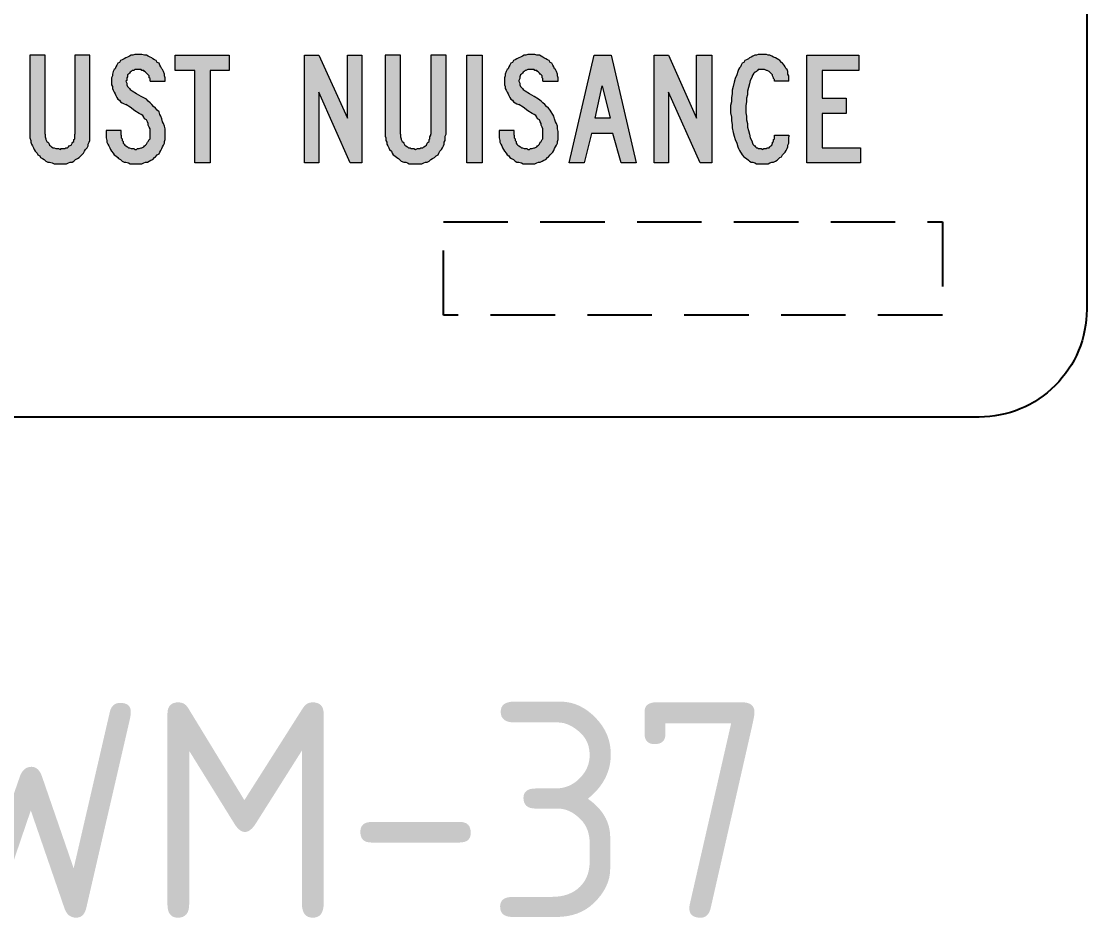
# Model space of a CAD drawing. Extents: x 154 to 1022, y -1349 to 247.
# Drawn here: x 194.07 to 243.58, y 163.81 to 205.44 of the extents above; entities that cross this region are included whole.
import ezdxf
from ezdxf.enums import TextEntityAlignment as Align

# ---------------------------------------------------------------- set-up
doc = ezdxf.new("R2010")
doc.units = 0
doc.header["$LTSCALE"] = 12
doc.header["$MEASUREMENT"] = 0
doc.linetypes.add('DASHED', pattern=[0.75, 0.5, -0.25])
doc.layers.get('0').update_dxf_attribs({"linetype": 'CONTINUOUS'})
for name, color, linetype in [('L25', 1, 'CONTINUOUS'), ('L35', 3, 'CONTINUOUS'), ('T25', 1, 'CONTINUOUS')]:
    doc.layers.add(name, color=color, linetype=linetype)
doc.styles.add('ISO', font='iso3098b.shx')

msp = doc.modelspace()

# ---------------------------------------------------------------- hatches: boundary and pattern name
at = {"layer": 'L25'}
h = msp.add_hatch(color=256, dxfattribs=at)
h.paths.add_polyline_path([(214.772, 198.86), (214.772, 203.862), (215.481, 203.862), (215.481, 198.86)])
h.paths.add_polyline_path([(221.442, 200.944), (220.733, 200.944), (221.067, 202.445)], flags=16)
h.paths.add_polyline_path([(219.524, 198.86), (220.692, 203.862), (221.484, 203.862), (222.651, 198.86), (221.942, 198.86), (221.567, 200.235), (220.567, 200.235), (220.233, 198.86)])
h.paths.add_polyline_path([(191.635, 199.568), (192.177, 199.568), (192.261, 199.568), (192.302, 199.568), (192.386, 199.568), (192.428, 199.61), (192.511, 199.652), (192.553, 199.693), (192.594, 199.735), (192.636, 199.777), (192.678, 199.819), (192.719, 199.902), (192.761, 199.944), (192.761, 199.985), (192.844, 200.194), (192.886, 200.36), (192.886, 200.527), (192.928, 200.736), (192.969, 200.902), (192.969, 201.069), (192.969, 201.278), (192.969, 201.444), (192.969, 201.611), (192.969, 201.82), (192.928, 201.986), (192.886, 202.153), (192.886, 202.361), (192.844, 202.528), (192.761, 202.695), (192.761, 202.778), (192.719, 202.82), (192.678, 202.903), (192.636, 202.945), (192.594, 202.987), (192.553, 203.028), (192.511, 203.07), (192.428, 203.112), (192.386, 203.112), (192.302, 203.154), (192.261, 203.154), (192.177, 203.154), (191.635, 203.154)], flags=16)
h.paths.add_polyline_path([(190.927, 198.86), (192.177, 198.86), (192.261, 198.86), (192.386, 198.86), (192.469, 198.901), (192.553, 198.901), (192.636, 198.943), (192.761, 198.985), (192.844, 199.026), (192.928, 199.068), (192.969, 199.152), (193.053, 199.193), (193.136, 199.277), (193.178, 199.318), (193.261, 199.402), (193.303, 199.485), (193.345, 199.568), (193.386, 199.652), (193.428, 199.735), (193.47, 199.944), (193.511, 200.11), (193.595, 200.277), (193.595, 200.444), (193.636, 200.652), (193.678, 200.819), (193.678, 200.986), (193.678, 201.194), (193.678, 201.361), (193.678, 201.528), (193.678, 201.736), (193.678, 201.903), (193.636, 202.07), (193.595, 202.236), (193.595, 202.445), (193.511, 202.612), (193.47, 202.778), (193.428, 202.945), (193.386, 203.028), (193.345, 203.112), (193.303, 203.237), (193.261, 203.279), (193.178, 203.362), (193.136, 203.445), (193.053, 203.529), (192.969, 203.57), (192.928, 203.654), (192.844, 203.695), (192.761, 203.737), (192.636, 203.779), (192.553, 203.779), (192.469, 203.821), (192.386, 203.821), (192.261, 203.862), (192.177, 203.862), (190.927, 203.862)])
h.paths.add_polyline_path([(202.141, 198.86), (202.141, 203.154), (201.224, 203.154), (201.224, 203.862), (203.725, 203.862), (203.725, 203.154), (202.849, 203.154), (202.849, 198.86)])
h.paths.add_polyline_path([(207.227, 198.86), (207.227, 203.862), (207.894, 203.862), (209.228, 200.944), (209.228, 203.862), (209.895, 203.862), (209.895, 198.86), (209.353, 198.86), (207.894, 202.153), (207.894, 198.86)])
h.paths.add_polyline_path([(171.25, 198.86), (171.25, 203.862), (173.626, 203.862), (173.626, 203.154), (171.959, 203.154), (171.959, 201.861), (173.043, 201.861), (173.043, 201.153), (171.959, 201.153), (171.959, 199.568), (173.751, 199.568), (173.751, 198.86)])
h.paths.add_polyline_path([(175.544, 198.86), (174.293, 203.862), (175.002, 203.862), (175.878, 200.569), (176.711, 203.862), (177.42, 203.862), (176.169, 198.86)])
h.paths.add_polyline_path([(178.129, 198.86), (178.129, 203.862), (180.547, 203.862), (180.547, 203.154), (178.837, 203.154), (178.837, 201.861), (179.921, 201.861), (179.921, 201.153), (178.837, 201.153), (178.837, 199.568), (180.63, 199.568), (180.63, 198.86)])
h.paths.add_polyline_path([(181.464, 198.86), (181.464, 203.862), (182.172, 203.862), (183.465, 200.944), (183.465, 203.862), (184.173, 203.862), (184.173, 198.86), (183.631, 198.86), (182.172, 202.153), (182.172, 198.86)])
h.paths.add_polyline_path([(185.841, 198.86), (185.841, 203.154), (184.965, 203.154), (184.965, 203.862), (187.467, 203.862), (187.467, 203.154), (186.55, 203.154), (186.55, 198.86)])
h.paths.add_polyline_path([(223.485, 198.86), (223.485, 203.862), (224.152, 203.862), (225.444, 200.944), (225.444, 203.862), (226.153, 203.862), (226.153, 198.86), (225.611, 198.86), (224.152, 202.153), (224.152, 198.86)])
h.paths.add_polyline_path([(230.572, 198.86), (230.572, 203.862), (232.989, 203.862), (232.989, 203.154), (231.28, 203.154), (231.28, 201.861), (232.406, 201.861), (232.406, 201.153), (231.28, 201.153), (231.28, 199.568), (233.073, 199.568), (233.073, 198.86)])
h.paths.add_polyline_path([(210.978, 203.862), (210.978, 200.194), (210.978, 200.11), (211.02, 200.027), (211.02, 199.902), (211.062, 199.819), (211.062, 199.735), (211.104, 199.652), (211.145, 199.568), (211.187, 199.485), (211.27, 199.402), (211.312, 199.318), (211.354, 199.235), (211.437, 199.193), (211.52, 199.11), (211.604, 199.068), (211.645, 199.026), (211.729, 198.943), (211.854, 198.901), (211.937, 198.901), (212.021, 198.86), (212.104, 198.818), (212.187, 198.818), (212.312, 198.818), (212.396, 198.818), (212.479, 198.818), (212.604, 198.818), (212.688, 198.818), (212.771, 198.86), (212.854, 198.901), (212.938, 198.901), (213.021, 198.943), (213.105, 199.026), (213.188, 199.068), (213.271, 199.11), (213.355, 199.193), (213.438, 199.235), (213.48, 199.318), (213.521, 199.402), (213.605, 199.485), (213.646, 199.568), (213.688, 199.652), (213.73, 199.735), (213.73, 199.819), (213.772, 199.902), (213.772, 200.027), (213.772, 200.11), (213.813, 200.194), (213.813, 203.862), (213.105, 203.862), (213.105, 200.194), (213.105, 200.152), (213.063, 200.069), (213.063, 199.985), (213.021, 199.944), (213.021, 199.86), (212.979, 199.819), (212.938, 199.777), (212.896, 199.693), (212.854, 199.652), (212.771, 199.61), (212.729, 199.568), (212.646, 199.568), (212.604, 199.527), (212.521, 199.527), (212.479, 199.527), (212.396, 199.485), (212.312, 199.527), (212.271, 199.527), (212.187, 199.527), (212.146, 199.568), (212.062, 199.568), (212.021, 199.61), (211.937, 199.652), (211.896, 199.693), (211.854, 199.777), (211.812, 199.819), (211.771, 199.86), (211.729, 199.944), (211.729, 199.985), (211.687, 200.069), (211.687, 200.152), (211.687, 200.194), (211.687, 203.862)])
h.paths.add_polyline_path([(216.981, 200.152), (216.981, 200.36), (216.273, 200.36), (216.273, 200.194), (216.273, 200.11), (216.273, 200.027), (216.314, 199.902), (216.314, 199.819), (216.356, 199.735), (216.398, 199.652), (216.44, 199.568), (216.481, 199.485), (216.523, 199.402), (216.606, 199.318), (216.648, 199.235), (216.731, 199.193), (216.773, 199.11), (216.856, 199.068), (216.94, 199.026), (217.023, 198.943), (217.107, 198.901), (217.19, 198.901), (217.315, 198.86), (217.398, 198.818), (217.482, 198.818), (217.565, 198.818), (217.69, 198.818), (217.774, 198.818), (217.857, 198.818), (217.94, 198.818), (218.024, 198.86), (218.107, 198.901), (218.19, 198.901), (218.274, 198.943), (218.357, 198.985), (218.441, 199.026), (218.524, 199.11), (218.566, 199.152), (218.649, 199.235), (218.691, 199.277), (218.774, 199.36), (218.816, 199.443), (218.857, 199.527), (218.899, 199.61), (218.941, 199.693), (218.982, 199.777), (218.982, 199.86), (219.024, 199.944), (219.024, 200.027), (219.024, 200.11), (219.024, 200.194), (219.024, 200.319), (218.982, 200.444), (218.982, 200.569), (218.941, 200.694), (218.899, 200.777), (218.857, 200.902), (218.816, 201.027), (218.774, 201.111), (218.691, 201.236), (218.649, 201.319), (218.566, 201.403), (218.482, 201.486), (218.399, 201.569), (218.315, 201.653), (218.232, 201.736), (218.107, 201.82), (217.899, 201.945), (217.69, 202.07), (217.482, 202.195), (217.44, 202.236), (217.398, 202.278), (217.357, 202.32), (217.315, 202.361), (217.273, 202.403), (217.232, 202.487), (217.232, 202.528), (217.232, 202.57), (217.19, 202.653), (217.19, 202.695), (217.232, 202.778), (217.232, 202.82), (217.232, 202.862), (217.273, 202.945), (217.315, 202.987), (217.357, 203.028), (217.398, 203.07), (217.44, 203.112), (217.482, 203.154), (217.523, 203.154), (217.607, 203.195), (217.648, 203.195), (217.732, 203.195), (217.774, 203.195), (217.857, 203.195), (217.899, 203.195), (217.94, 203.154), (218.024, 203.154), (218.065, 203.112), (218.107, 203.07), (218.149, 203.028), (218.19, 202.987), (218.232, 202.945), (218.274, 202.903), (218.274, 202.82), (218.315, 202.778), (218.315, 202.695), (218.315, 202.653), (219.024, 202.653), (219.024, 202.737), (219.024, 202.82), (218.982, 202.903), (218.982, 202.987), (218.941, 203.112), (218.899, 203.195), (218.857, 203.237), (218.816, 203.32), (218.774, 203.404), (218.732, 203.487), (218.649, 203.529), (218.607, 203.612), (218.524, 203.654), (218.441, 203.695), (218.357, 203.737), (218.315, 203.779), (218.232, 203.821), (218.149, 203.862), (218.024, 203.862), (217.94, 203.904), (217.857, 203.904), (217.774, 203.904), (217.69, 203.904), (217.607, 203.904), (217.523, 203.862), (217.44, 203.862), (217.357, 203.821), (217.273, 203.779), (217.19, 203.737), (217.107, 203.695), (217.023, 203.654), (216.94, 203.612), (216.898, 203.529), (216.815, 203.487), (216.773, 203.404), (216.731, 203.32), (216.69, 203.237), (216.648, 203.195), (216.606, 203.112), (216.565, 202.987), (216.565, 202.903), (216.523, 202.82), (216.523, 202.737), (216.523, 202.653), (216.523, 202.57), (216.523, 202.487), (216.565, 202.403), (216.565, 202.32), (216.606, 202.236), (216.648, 202.153), (216.69, 202.07), (216.731, 201.986), (216.773, 201.903), (216.815, 201.82), (216.898, 201.778), (216.94, 201.694), (217.023, 201.653), (217.107, 201.611), (217.19, 201.569), (217.398, 201.444), (217.607, 201.278), (217.815, 201.153), (217.899, 201.111), (217.982, 201.069), (218.024, 200.986), (218.065, 200.902), (218.149, 200.861), (218.19, 200.777), (218.232, 200.694), (218.232, 200.611), (218.274, 200.527), (218.315, 200.444), (218.315, 200.36), (218.315, 200.277), (218.315, 200.194), (218.315, 200.152), (218.315, 200.069), (218.315, 199.985), (218.274, 199.944), (218.232, 199.86), (218.19, 199.819), (218.149, 199.735), (218.107, 199.693), (218.065, 199.652), (218.024, 199.61), (217.94, 199.568), (217.899, 199.568), (217.815, 199.527), (217.732, 199.527), (217.69, 199.485), (217.607, 199.485), (217.565, 199.527), (217.482, 199.527), (217.44, 199.527), (217.357, 199.568), (217.315, 199.568), (217.273, 199.61), (217.19, 199.652), (217.148, 199.693), (217.107, 199.735), (217.065, 199.777), (217.065, 199.86), (217.023, 199.902), (217.023, 199.985), (216.981, 200.027), (216.981, 200.11)])
h.paths.add_polyline_path([(195.179, 200.194), (195.179, 203.862), (194.47, 203.862), (194.47, 200.194), (194.47, 200.11), (194.47, 200.027), (194.512, 199.902), (194.512, 199.819), (194.554, 199.735), (194.595, 199.652), (194.637, 199.568), (194.679, 199.485), (194.72, 199.402), (194.804, 199.318), (194.845, 199.235), (194.929, 199.193), (194.97, 199.11), (195.054, 199.068), (195.137, 199.026), (195.221, 198.943), (195.304, 198.901), (195.387, 198.901), (195.512, 198.86), (195.596, 198.818), (195.679, 198.818), (195.763, 198.818), (195.888, 198.818), (195.971, 198.818), (196.054, 198.818), (196.179, 198.818), (196.263, 198.86), (196.346, 198.901), (196.43, 198.901), (196.513, 198.943), (196.596, 199.026), (196.68, 199.068), (196.763, 199.11), (196.846, 199.193), (196.888, 199.235), (196.971, 199.318), (197.013, 199.402), (197.055, 199.485), (197.138, 199.568), (197.18, 199.652), (197.18, 199.735), (197.222, 199.819), (197.263, 199.902), (197.263, 200.027), (197.263, 200.11), (197.263, 200.194), (197.263, 203.862), (196.555, 203.862), (196.555, 200.194), (196.555, 200.152), (196.555, 200.069), (196.555, 199.985), (196.513, 199.944), (196.513, 199.86), (196.471, 199.819), (196.43, 199.777), (196.388, 199.693), (196.304, 199.652), (196.263, 199.61), (196.221, 199.568), (196.138, 199.568), (196.096, 199.527), (196.013, 199.527), (195.929, 199.527), (195.888, 199.485), (195.804, 199.527), (195.721, 199.527), (195.679, 199.527), (195.596, 199.568), (195.554, 199.568), (195.471, 199.61), (195.429, 199.652), (195.387, 199.693), (195.346, 199.777), (195.304, 199.819), (195.262, 199.86), (195.221, 199.944), (195.221, 199.985), (195.179, 200.069), (195.179, 200.152)])
h.paths.add_polyline_path([(198.722, 200.152), (198.722, 200.36), (198.014, 200.36), (198.014, 200.194), (198.014, 200.11), (198.014, 200.027), (198.055, 199.902), (198.055, 199.819), (198.097, 199.735), (198.139, 199.652), (198.18, 199.568), (198.222, 199.485), (198.264, 199.402), (198.347, 199.318), (198.389, 199.235), (198.472, 199.193), (198.556, 199.11), (198.597, 199.068), (198.681, 199.026), (198.764, 198.943), (198.847, 198.901), (198.931, 198.901), (199.056, 198.86), (199.139, 198.818), (199.223, 198.818), (199.306, 198.818), (199.431, 198.818), (199.514, 198.818), (199.598, 198.818), (199.681, 198.818), (199.765, 198.86), (199.848, 198.901), (199.931, 198.901), (200.015, 198.943), (200.098, 198.985), (200.181, 199.026), (200.265, 199.11), (200.306, 199.152), (200.39, 199.235), (200.473, 199.277), (200.515, 199.36), (200.557, 199.443), (200.598, 199.527), (200.64, 199.61), (200.682, 199.693), (200.723, 199.777), (200.723, 199.86), (200.765, 199.944), (200.765, 200.027), (200.765, 200.11), (200.765, 200.194), (200.765, 200.319), (200.765, 200.444), (200.723, 200.569), (200.682, 200.694), (200.64, 200.777), (200.598, 200.902), (200.557, 201.027), (200.515, 201.111), (200.473, 201.236), (200.39, 201.319), (200.306, 201.403), (200.223, 201.486), (200.14, 201.569), (200.056, 201.653), (199.973, 201.736), (199.89, 201.82), (199.639, 201.945), (199.431, 202.07), (199.223, 202.195), (199.181, 202.236), (199.139, 202.278), (199.098, 202.32), (199.056, 202.361), (199.014, 202.403), (198.972, 202.487), (198.972, 202.528), (198.972, 202.57), (198.931, 202.653), (198.972, 202.695), (198.972, 202.778), (198.972, 202.82), (199.014, 202.862), (199.014, 202.945), (199.056, 202.987), (199.098, 203.028), (199.139, 203.07), (199.181, 203.112), (199.223, 203.154), (199.306, 203.154), (199.348, 203.195), (199.389, 203.195), (199.473, 203.195), (199.514, 203.195), (199.598, 203.195), (199.639, 203.195), (199.681, 203.154), (199.765, 203.154), (199.806, 203.112), (199.848, 203.07), (199.89, 203.028), (199.931, 202.987), (199.973, 202.945), (200.015, 202.903), (200.015, 202.82), (200.056, 202.778), (200.056, 202.695), (200.056, 202.653), (200.765, 202.653), (200.765, 202.737), (200.765, 202.82), (200.723, 202.903), (200.723, 202.987), (200.682, 203.112), (200.64, 203.195), (200.598, 203.237), (200.557, 203.32), (200.515, 203.404), (200.473, 203.487), (200.39, 203.529), (200.348, 203.612), (200.265, 203.654), (200.181, 203.695), (200.14, 203.737), (200.056, 203.779), (199.973, 203.821), (199.89, 203.862), (199.806, 203.862), (199.681, 203.904), (199.598, 203.904), (199.514, 203.904), (199.431, 203.904), (199.348, 203.904), (199.264, 203.862), (199.181, 203.862), (199.098, 203.821), (199.014, 203.779), (198.931, 203.737), (198.847, 203.695), (198.764, 203.654), (198.681, 203.612), (198.639, 203.529), (198.556, 203.487), (198.514, 203.404), (198.472, 203.32), (198.431, 203.237), (198.389, 203.195), (198.347, 203.112), (198.305, 202.987), (198.305, 202.903), (198.264, 202.82), (198.264, 202.737), (198.264, 202.653), (198.264, 202.57), (198.264, 202.487), (198.305, 202.403), (198.305, 202.32), (198.347, 202.236), (198.389, 202.153), (198.431, 202.07), (198.472, 201.986), (198.514, 201.903), (198.556, 201.82), (198.639, 201.778), (198.681, 201.694), (198.764, 201.653), (198.847, 201.611), (198.931, 201.569), (199.139, 201.444), (199.348, 201.278), (199.556, 201.153), (199.639, 201.111), (199.723, 201.069), (199.765, 200.986), (199.806, 200.902), (199.89, 200.861), (199.931, 200.777), (199.973, 200.694), (199.973, 200.611), (200.015, 200.527), (200.056, 200.444), (200.056, 200.36), (200.056, 200.277), (200.056, 200.194), (200.056, 200.152), (200.056, 200.069), (200.056, 199.985), (200.015, 199.944), (199.973, 199.86), (199.931, 199.819), (199.89, 199.735), (199.848, 199.693), (199.806, 199.652), (199.765, 199.61), (199.681, 199.568), (199.639, 199.568), (199.556, 199.527), (199.473, 199.527), (199.431, 199.485), (199.348, 199.485), (199.306, 199.527), (199.223, 199.527), (199.181, 199.527), (199.098, 199.568), (199.056, 199.568), (199.014, 199.61), (198.931, 199.652), (198.889, 199.693), (198.847, 199.735), (198.806, 199.777), (198.806, 199.86), (198.764, 199.902), (198.764, 199.985), (198.722, 200.027), (198.722, 200.11)])
h.paths.add_polyline_path([(165.706, 201.736), (164.83, 201.736), (164.83, 203.154), (165.706, 203.154), (165.747, 203.154), (165.789, 203.154), (165.873, 203.112), (165.914, 203.112), (165.956, 203.07), (165.998, 203.028), (166.039, 202.987), (166.081, 202.945), (166.081, 202.903), (166.123, 202.82), (166.164, 202.737), (166.164, 202.653), (166.206, 202.57), (166.206, 202.487), (166.206, 202.403), (166.206, 202.32), (166.164, 202.236), (166.164, 202.153), (166.123, 202.07), (166.081, 201.986), (166.081, 201.945), (166.039, 201.903), (165.998, 201.861), (165.956, 201.82), (165.914, 201.82), (165.873, 201.778), (165.789, 201.778), (165.747, 201.778)], flags=16)
h.paths.add_polyline_path([(165.706, 201.069), (164.83, 201.069), (164.83, 198.86), (164.163, 198.86), (164.163, 203.862), (165.706, 203.862), (165.789, 203.862), (165.873, 203.821), (165.956, 203.821), (166.039, 203.779), (166.123, 203.779), (166.206, 203.737), (166.289, 203.695), (166.373, 203.654), (166.414, 203.57), (166.498, 203.529), (166.54, 203.487), (166.623, 203.404), (166.665, 203.32), (166.706, 203.237), (166.748, 203.154), (166.79, 203.07), (166.831, 202.987), (166.831, 202.862), (166.873, 202.778), (166.873, 202.653), (166.915, 202.57), (166.915, 202.445), (166.915, 202.361), (166.873, 202.236), (166.873, 202.153), (166.831, 202.028), (166.831, 201.945), (166.79, 201.861), (166.748, 201.736), (166.706, 201.653), (166.665, 201.569), (166.623, 201.528), (166.54, 201.444), (166.498, 201.361), (166.414, 201.319), (166.373, 201.278), (166.289, 201.236), (166.206, 201.194), (166.123, 201.153), (166.039, 201.111), (165.956, 201.069), (165.873, 201.069), (165.789, 201.069)])
h.paths.add_polyline_path([(169.708, 201.153), (169.749, 201.194), (169.833, 201.236), (169.916, 201.278), (170, 201.319), (170.041, 201.403), (170.083, 201.444), (170.166, 201.528), (170.208, 201.569), (170.25, 201.653), (170.291, 201.736), (170.333, 201.861), (170.375, 201.945), (170.375, 202.028), (170.416, 202.153), (170.416, 202.236), (170.458, 202.361), (170.458, 202.445), (170.458, 202.57), (170.416, 202.653), (170.416, 202.778), (170.375, 202.862), (170.375, 202.987), (170.333, 203.07), (170.291, 203.154), (170.25, 203.237), (170.208, 203.32), (170.166, 203.404), (170.083, 203.487), (170.041, 203.529), (169.958, 203.57), (169.916, 203.654), (169.833, 203.695), (169.749, 203.737), (169.666, 203.779), (169.583, 203.779), (169.499, 203.821), (169.416, 203.821), (169.333, 203.862), (169.249, 203.862), (167.707, 203.862), (167.707, 198.86), (168.415, 198.86), (168.415, 201.069), (168.999, 201.069), (169.708, 198.86), (170.458, 198.86)])
h.paths.add_polyline_path([(169.249, 201.736), (168.415, 201.736), (168.415, 203.154), (169.249, 203.154), (169.291, 203.154), (169.333, 203.154), (169.416, 203.112), (169.458, 203.112), (169.499, 203.07), (169.541, 203.028), (169.583, 202.987), (169.624, 202.945), (169.624, 202.903), (169.666, 202.82), (169.708, 202.737), (169.708, 202.653), (169.749, 202.57), (169.749, 202.487), (169.749, 202.403), (169.749, 202.32), (169.708, 202.236), (169.708, 202.153), (169.666, 202.07), (169.624, 201.986), (169.624, 201.945), (169.583, 201.903), (169.541, 201.861), (169.499, 201.82), (169.458, 201.82), (169.416, 201.778), (169.333, 201.778), (169.291, 201.778)], flags=16)
h.paths.add_polyline_path([(229.738, 202.653), (229.071, 202.653), (229.071, 202.737), (229.029, 202.778), (229.029, 202.82), (228.987, 202.903), (228.987, 202.945), (228.946, 202.987), (228.904, 203.028), (228.862, 203.07), (228.821, 203.112), (228.737, 203.154), (228.696, 203.154), (228.612, 203.195), (228.571, 203.195), (228.529, 203.195), (228.446, 203.195), (228.404, 203.195), (228.32, 203.195), (228.279, 203.154), (228.237, 203.112), (228.195, 203.07), (228.154, 203.07), (228.112, 203.028), (228.07, 202.945), (228.029, 202.903), (228.029, 202.862), (227.945, 202.695), (227.904, 202.528), (227.862, 202.361), (227.82, 202.195), (227.82, 202.028), (227.779, 201.861), (227.779, 201.694), (227.737, 201.528), (227.737, 201.361), (227.737, 201.194), (227.779, 201.027), (227.779, 200.861), (227.82, 200.694), (227.82, 200.527), (227.862, 200.36), (227.904, 200.194), (227.945, 200.027), (228.029, 199.86), (228.029, 199.819), (228.07, 199.735), (228.112, 199.693), (228.154, 199.652), (228.195, 199.61), (228.237, 199.568), (228.279, 199.568), (228.32, 199.527), (228.404, 199.527), (228.446, 199.527), (228.529, 199.485), (228.571, 199.527), (228.612, 199.527), (228.696, 199.527), (228.737, 199.568), (228.821, 199.568), (228.862, 199.61), (228.904, 199.652), (228.946, 199.693), (228.987, 199.777), (228.987, 199.819), (229.029, 199.86), (229.029, 199.944), (229.071, 199.985), (229.071, 200.069), (229.071, 200.152), (229.738, 200.152), (229.738, 200.069), (229.738, 199.985), (229.738, 199.86), (229.738, 199.777), (229.696, 199.693), (229.696, 199.61), (229.654, 199.527), (229.613, 199.443), (229.571, 199.36), (229.529, 199.318), (229.446, 199.235), (229.404, 199.152), (229.321, 199.11), (229.279, 199.068), (229.196, 198.985), (229.113, 198.943), (229.029, 198.901), (228.946, 198.901), (228.862, 198.86), (228.779, 198.818), (228.696, 198.818), (228.612, 198.818), (228.529, 198.818), (228.404, 198.818), (228.32, 198.818), (228.237, 198.818), (228.154, 198.86), (228.07, 198.901), (227.987, 198.901), (227.904, 198.943), (227.862, 198.985), (227.779, 199.068), (227.695, 199.11), (227.653, 199.152), (227.57, 199.235), (227.528, 199.318), (227.487, 199.36), (227.445, 199.443), (227.403, 199.527), (227.362, 199.61), (227.32, 199.777), (227.237, 199.944), (227.195, 200.11), (227.153, 200.277), (227.112, 200.486), (227.112, 200.652), (227.07, 200.819), (227.07, 200.986), (227.028, 201.194), (227.028, 201.361), (227.028, 201.528), (227.07, 201.694), (227.07, 201.903), (227.112, 202.07), (227.112, 202.236), (227.153, 202.403), (227.195, 202.612), (227.237, 202.778), (227.32, 202.945), (227.362, 203.112), (227.403, 203.195), (227.445, 203.279), (227.487, 203.32), (227.528, 203.404), (227.57, 203.487), (227.653, 203.529), (227.695, 203.612), (227.779, 203.654), (227.862, 203.695), (227.904, 203.737), (227.987, 203.779), (228.07, 203.821), (228.154, 203.862), (228.237, 203.862), (228.32, 203.904), (228.404, 203.904), (228.529, 203.904), (228.612, 203.904), (228.696, 203.904), (228.779, 203.862), (228.862, 203.862), (228.946, 203.821), (229.029, 203.779), (229.113, 203.737), (229.196, 203.695), (229.279, 203.654), (229.321, 203.612), (229.404, 203.529), (229.446, 203.487), (229.529, 203.404), (229.571, 203.32), (229.613, 203.237), (229.654, 203.195), (229.696, 203.112), (229.696, 202.987), (229.738, 202.903), (229.738, 202.82), (229.738, 202.737)])

# ---------------------------------------------------------------- linework, layer by layer
at = {"color": 3, "lineweight": 0}
for points in [[(194.47, 203.862), (194.47, 200.194), (194.47, 200.11), (194.47, 200.027), (194.512, 199.902), (194.512, 199.819), (194.554, 199.735), (194.595, 199.652), (194.637, 199.568), (194.679, 199.485), (194.72, 199.402), (194.804, 199.318), (194.845, 199.235), (194.929, 199.193), (194.97, 199.11), (195.054, 199.068), (195.137, 199.026), (195.221, 198.943), (195.304, 198.901), (195.387, 198.901), (195.512, 198.86), (195.596, 198.818), (195.679, 198.818), (195.763, 198.818), (195.888, 198.818), (195.971, 198.818), (196.054, 198.818), (196.179, 198.818), (196.263, 198.86), (196.346, 198.901), (196.43, 198.901), (196.513, 198.943), (196.596, 199.026), (196.68, 199.068), (196.763, 199.11), (196.846, 199.193), (196.888, 199.235), (196.971, 199.318), (197.013, 199.402), (197.055, 199.485), (197.138, 199.568), (197.18, 199.652), (197.18, 199.735), (197.222, 199.819), (197.263, 199.902), (197.263, 200.027), (197.263, 200.11), (197.263, 200.194), (197.263, 203.862), (196.555, 203.862), (196.555, 200.194)], [(195.179, 200.194), (195.179, 203.862), (194.47, 203.862)], [(200.056, 202.653), (200.765, 202.653), (200.765, 202.737), (200.765, 202.82), (200.723, 202.903), (200.723, 202.987), (200.682, 203.112), (200.64, 203.195), (200.598, 203.237), (200.557, 203.32), (200.515, 203.404), (200.473, 203.487), (200.39, 203.529), (200.348, 203.612), (200.265, 203.654), (200.181, 203.695), (200.14, 203.737), (200.056, 203.779), (199.973, 203.821), (199.89, 203.862), (199.806, 203.862), (199.681, 203.904), (199.598, 203.904), (199.514, 203.904), (199.431, 203.904), (199.348, 203.904), (199.264, 203.862), (199.181, 203.862), (199.098, 203.821), (199.014, 203.779), (198.931, 203.737), (198.847, 203.695), (198.764, 203.654), (198.681, 203.612), (198.639, 203.529), (198.556, 203.487), (198.514, 203.404), (198.472, 203.32), (198.431, 203.237), (198.389, 203.195), (198.347, 203.112), (198.305, 202.987), (198.305, 202.903), (198.264, 202.82), (198.264, 202.737), (198.264, 202.653), (198.264, 202.57), (198.264, 202.487), (198.305, 202.403), (198.305, 202.32), (198.347, 202.236), (198.389, 202.153), (198.431, 202.07), (198.472, 201.986), (198.514, 201.903), (198.556, 201.82), (198.639, 201.778), (198.681, 201.694), (198.764, 201.653), (198.847, 201.611), (198.931, 201.569)], [(202.141, 198.86), (202.141, 203.154), (201.224, 203.154), (201.224, 203.862), (203.725, 203.862), (203.725, 203.154), (202.849, 203.154), (202.849, 198.86), (202.141, 198.86), (202.141, 198.86)], [(207.227, 198.86), (207.227, 203.862), (207.894, 203.862), (209.228, 200.944), (209.228, 203.862), (209.895, 203.862), (209.895, 198.86), (209.353, 198.86), (207.894, 202.153), (207.894, 198.86), (207.227, 198.86), (207.227, 198.86)], [(210.978, 203.862), (210.978, 200.194), (210.978, 200.11), (211.02, 200.027), (211.02, 199.902), (211.062, 199.819), (211.062, 199.735), (211.104, 199.652), (211.145, 199.568), (211.187, 199.485), (211.27, 199.402), (211.312, 199.318), (211.354, 199.235), (211.437, 199.193), (211.52, 199.11), (211.604, 199.068), (211.645, 199.026), (211.729, 198.943), (211.854, 198.901), (211.937, 198.901), (212.021, 198.86), (212.104, 198.818), (212.187, 198.818), (212.312, 198.818), (212.396, 198.818), (212.479, 198.818), (212.604, 198.818), (212.688, 198.818), (212.771, 198.86), (212.854, 198.901), (212.938, 198.901), (213.021, 198.943), (213.105, 199.026), (213.188, 199.068), (213.271, 199.11), (213.355, 199.193), (213.438, 199.235), (213.48, 199.318), (213.521, 199.402), (213.605, 199.485), (213.646, 199.568), (213.688, 199.652), (213.73, 199.735), (213.73, 199.819), (213.772, 199.902), (213.772, 200.027), (213.772, 200.11), (213.813, 200.194), (213.813, 203.862), (213.105, 203.862), (213.105, 200.194)], [(211.687, 200.194), (211.687, 203.862), (210.978, 203.862)], [(214.772, 198.86), (214.772, 203.862), (215.481, 203.862), (215.481, 198.86), (214.772, 198.86), (214.772, 198.86)], [(218.315, 202.653), (219.024, 202.653), (219.024, 202.737), (219.024, 202.82), (218.982, 202.903), (218.982, 202.987), (218.941, 203.112), (218.899, 203.195), (218.857, 203.237), (218.816, 203.32), (218.774, 203.404), (218.732, 203.487), (218.649, 203.529), (218.607, 203.612), (218.524, 203.654), (218.441, 203.695), (218.357, 203.737), (218.315, 203.779), (218.232, 203.821), (218.149, 203.862), (218.024, 203.862), (217.94, 203.904), (217.857, 203.904), (217.774, 203.904), (217.69, 203.904), (217.607, 203.904), (217.523, 203.862), (217.44, 203.862), (217.357, 203.821), (217.273, 203.779), (217.19, 203.737), (217.107, 203.695), (217.023, 203.654), (216.94, 203.612), (216.898, 203.529), (216.815, 203.487), (216.773, 203.404), (216.731, 203.32), (216.69, 203.237), (216.648, 203.195), (216.606, 203.112), (216.565, 202.987), (216.565, 202.903), (216.523, 202.82), (216.523, 202.737), (216.523, 202.653), (216.523, 202.57), (216.523, 202.487), (216.565, 202.403), (216.565, 202.32), (216.606, 202.236), (216.648, 202.153), (216.69, 202.07), (216.731, 201.986), (216.773, 201.903), (216.815, 201.82), (216.898, 201.778), (216.94, 201.694), (217.023, 201.653), (217.107, 201.611), (217.19, 201.569)], [(219.524, 198.86), (220.692, 203.862), (221.484, 203.862), (222.651, 198.86), (221.942, 198.86), (221.567, 200.235), (220.567, 200.235), (220.233, 198.86), (219.524, 198.86), (219.524, 198.86)], [(223.485, 198.86), (223.485, 203.862), (224.152, 203.862), (225.444, 200.944), (225.444, 203.862), (226.153, 203.862), (226.153, 198.86), (225.611, 198.86), (224.152, 202.153), (224.152, 198.86), (223.485, 198.86), (223.485, 198.86)], [(228.529, 203.904), (228.404, 203.904), (228.32, 203.904), (228.237, 203.862), (228.154, 203.862), (228.07, 203.821), (227.987, 203.779), (227.904, 203.737), (227.862, 203.695), (227.779, 203.654), (227.695, 203.612), (227.653, 203.529), (227.57, 203.487), (227.528, 203.404), (227.487, 203.32), (227.445, 203.279), (227.403, 203.195), (227.362, 203.112)], [(229.738, 202.653), (229.738, 202.737), (229.738, 202.82), (229.738, 202.903), (229.696, 202.987), (229.696, 203.112), (229.654, 203.195), (229.613, 203.237), (229.571, 203.32), (229.529, 203.404), (229.446, 203.487), (229.404, 203.529), (229.321, 203.612), (229.279, 203.654), (229.196, 203.695), (229.113, 203.737), (229.029, 203.779), (228.946, 203.821), (228.862, 203.862), (228.779, 203.862), (228.696, 203.904), (228.612, 203.904), (228.529, 203.904)], [(230.572, 198.86), (230.572, 203.862), (232.989, 203.862), (232.989, 203.154), (231.28, 203.154), (231.28, 201.861), (232.406, 201.861), (232.406, 201.153), (231.28, 201.153), (231.28, 199.568), (233.073, 199.568), (233.073, 198.86), (230.572, 198.86), (230.572, 198.86)], [(199.514, 203.195), (199.473, 203.195), (199.389, 203.195), (199.348, 203.195), (199.306, 203.154), (199.223, 203.154), (199.181, 203.112), (199.139, 203.07), (199.098, 203.028), (199.056, 202.987), (199.014, 202.945), (199.014, 202.862), (198.972, 202.82), (198.972, 202.778), (198.972, 202.695), (198.931, 202.653), (198.972, 202.57), (198.972, 202.528), (198.972, 202.487), (199.014, 202.403), (199.056, 202.361), (199.098, 202.32), (199.139, 202.278), (199.181, 202.236), (199.223, 202.195)], [(200.056, 202.653), (200.056, 202.695), (200.056, 202.778), (200.015, 202.82), (200.015, 202.903), (199.973, 202.945), (199.931, 202.987), (199.89, 203.028), (199.848, 203.07), (199.806, 203.112), (199.765, 203.154), (199.681, 203.154), (199.639, 203.195), (199.598, 203.195), (199.514, 203.195)], [(217.774, 203.195), (217.732, 203.195), (217.648, 203.195), (217.607, 203.195), (217.523, 203.154), (217.482, 203.154), (217.44, 203.112), (217.398, 203.07), (217.357, 203.028), (217.315, 202.987), (217.273, 202.945), (217.232, 202.862), (217.232, 202.82), (217.232, 202.778), (217.19, 202.695), (217.19, 202.653), (217.232, 202.57), (217.232, 202.528), (217.232, 202.487), (217.273, 202.403), (217.315, 202.361), (217.357, 202.32), (217.398, 202.278), (217.44, 202.236), (217.482, 202.195)], [(218.315, 202.653), (218.315, 202.695), (218.315, 202.778), (218.274, 202.82), (218.274, 202.903), (218.232, 202.945), (218.19, 202.987), (218.149, 203.028), (218.107, 203.07), (218.065, 203.112), (218.024, 203.154), (217.94, 203.154), (217.899, 203.195), (217.857, 203.195), (217.774, 203.195)], [(227.362, 203.112), (227.32, 202.945), (227.237, 202.778), (227.195, 202.612), (227.153, 202.403), (227.112, 202.236), (227.112, 202.07), (227.07, 201.903), (227.07, 201.694), (227.028, 201.528), (227.028, 201.361), (227.028, 201.194), (227.07, 200.986), (227.07, 200.819), (227.112, 200.652), (227.112, 200.486), (227.153, 200.277), (227.195, 200.11), (227.237, 199.944), (227.32, 199.777), (227.362, 199.61)], [(229.738, 202.653), (229.071, 202.653), (229.071, 202.737), (229.029, 202.778), (229.029, 202.82), (228.987, 202.903), (228.987, 202.945), (228.946, 202.987), (228.904, 203.028), (228.862, 203.07), (228.821, 203.112), (228.737, 203.154), (228.696, 203.154), (228.612, 203.195), (228.571, 203.195), (228.529, 203.195), (228.446, 203.195), (228.404, 203.195), (228.32, 203.195), (228.279, 203.154), (228.237, 203.112), (228.195, 203.07), (228.154, 203.07), (228.112, 203.028), (228.07, 202.945), (228.029, 202.903), (228.029, 202.862), (227.945, 202.695), (227.904, 202.528), (227.862, 202.361), (227.82, 202.195), (227.82, 202.028), (227.779, 201.861), (227.779, 201.694), (227.737, 201.528), (227.737, 201.361), (227.737, 201.194), (227.779, 201.027), (227.779, 200.861), (227.82, 200.694), (227.82, 200.527), (227.862, 200.36), (227.904, 200.194), (227.945, 200.027), (228.029, 199.86), (228.029, 199.819), (228.07, 199.735), (228.112, 199.693), (228.154, 199.652), (228.195, 199.61), (228.237, 199.568), (228.279, 199.568), (228.32, 199.527), (228.404, 199.527), (228.446, 199.527), (228.529, 199.485), (228.571, 199.527), (228.612, 199.527), (228.696, 199.527), (228.737, 199.568), (228.821, 199.568), (228.862, 199.61), (228.904, 199.652), (228.946, 199.693), (228.987, 199.777), (228.987, 199.819), (229.029, 199.86), (229.029, 199.944), (229.071, 199.985), (229.071, 200.069), (229.071, 200.152), (229.738, 200.152)], [(198.014, 200.36), (198.014, 200.194), (198.014, 200.11), (198.014, 200.027), (198.055, 199.902), (198.055, 199.819), (198.097, 199.735), (198.139, 199.652), (198.18, 199.568), (198.222, 199.485), (198.264, 199.402), (198.347, 199.318), (198.389, 199.235), (198.472, 199.193), (198.556, 199.11), (198.597, 199.068), (198.681, 199.026), (198.764, 198.943), (198.847, 198.901), (198.931, 198.901), (199.056, 198.86), (199.139, 198.818), (199.223, 198.818), (199.306, 198.818), (199.431, 198.818), (199.514, 198.818), (199.598, 198.818), (199.681, 198.818), (199.765, 198.86), (199.848, 198.901), (199.931, 198.901), (200.015, 198.943), (200.098, 198.985), (200.181, 199.026), (200.265, 199.11), (200.306, 199.152), (200.39, 199.235), (200.473, 199.277), (200.515, 199.36), (200.557, 199.443), (200.598, 199.527), (200.64, 199.61), (200.682, 199.693), (200.723, 199.777), (200.723, 199.86), (200.765, 199.944), (200.765, 200.027), (200.765, 200.11), (200.765, 200.194), (200.765, 200.319), (200.765, 200.444), (200.723, 200.569), (200.682, 200.694), (200.64, 200.777), (200.598, 200.902), (200.557, 201.027), (200.515, 201.111), (200.473, 201.236), (200.39, 201.319), (200.306, 201.403), (200.223, 201.486), (200.14, 201.569), (200.056, 201.653), (199.973, 201.736), (199.89, 201.82), (199.639, 201.945), (199.431, 202.07), (199.223, 202.195)], [(216.273, 200.36), (216.273, 200.194), (216.273, 200.11), (216.273, 200.027), (216.314, 199.902), (216.314, 199.819), (216.356, 199.735), (216.398, 199.652), (216.44, 199.568), (216.481, 199.485), (216.523, 199.402), (216.606, 199.318), (216.648, 199.235), (216.731, 199.193), (216.773, 199.11), (216.856, 199.068), (216.94, 199.026), (217.023, 198.943), (217.107, 198.901), (217.19, 198.901), (217.315, 198.86), (217.398, 198.818), (217.482, 198.818), (217.565, 198.818), (217.69, 198.818), (217.774, 198.818), (217.857, 198.818), (217.94, 198.818), (218.024, 198.86), (218.107, 198.901), (218.19, 198.901), (218.274, 198.943), (218.357, 198.985), (218.441, 199.026), (218.524, 199.11), (218.566, 199.152), (218.649, 199.235), (218.691, 199.277), (218.774, 199.36), (218.816, 199.443), (218.857, 199.527), (218.899, 199.61), (218.941, 199.693), (218.982, 199.777), (218.982, 199.86), (219.024, 199.944), (219.024, 200.027), (219.024, 200.11), (219.024, 200.194), (219.024, 200.319), (218.982, 200.444), (218.982, 200.569), (218.941, 200.694), (218.899, 200.777), (218.857, 200.902), (218.816, 201.027), (218.774, 201.111), (218.691, 201.236), (218.649, 201.319), (218.566, 201.403), (218.482, 201.486), (218.399, 201.569), (218.315, 201.653), (218.232, 201.736), (218.107, 201.82), (217.899, 201.945), (217.69, 202.07), (217.482, 202.195)], [(221.442, 200.944), (220.733, 200.944), (221.067, 202.445), (221.442, 200.944), (221.442, 200.944)], [(199.556, 201.153), (199.348, 201.278), (199.139, 201.444), (198.931, 201.569)], [(217.815, 201.153), (217.607, 201.278), (217.398, 201.444), (217.19, 201.569)], [(200.056, 200.194), (200.056, 200.277), (200.056, 200.36), (200.056, 200.444), (200.015, 200.527), (199.973, 200.611), (199.973, 200.694), (199.931, 200.777), (199.89, 200.861), (199.806, 200.902), (199.765, 200.986), (199.723, 201.069), (199.639, 201.111), (199.556, 201.153)], [(218.315, 200.194), (218.315, 200.277), (218.315, 200.36), (218.315, 200.444), (218.274, 200.527), (218.232, 200.611), (218.232, 200.694), (218.19, 200.777), (218.149, 200.861), (218.065, 200.902), (218.024, 200.986), (217.982, 201.069), (217.899, 201.111), (217.815, 201.153)], [(195.179, 200.194), (195.179, 200.152), (195.179, 200.069), (195.221, 199.985), (195.221, 199.944), (195.262, 199.86), (195.304, 199.819), (195.346, 199.777), (195.387, 199.693), (195.429, 199.652), (195.471, 199.61), (195.554, 199.568), (195.596, 199.568), (195.679, 199.527), (195.721, 199.527), (195.804, 199.527), (195.888, 199.485)], [(195.888, 199.485), (195.929, 199.527), (196.013, 199.527), (196.096, 199.527), (196.138, 199.568), (196.221, 199.568), (196.263, 199.61), (196.304, 199.652), (196.388, 199.693), (196.43, 199.777), (196.471, 199.819), (196.513, 199.86), (196.513, 199.944), (196.555, 199.985), (196.555, 200.069), (196.555, 200.152), (196.555, 200.194)], [(198.722, 200.152), (198.722, 200.36), (198.014, 200.36)], [(198.722, 200.152), (198.722, 200.11), (198.722, 200.027), (198.764, 199.985), (198.764, 199.902), (198.806, 199.86), (198.806, 199.777), (198.847, 199.735), (198.889, 199.693), (198.931, 199.652), (199.014, 199.61), (199.056, 199.568), (199.098, 199.568), (199.181, 199.527), (199.223, 199.527), (199.306, 199.527), (199.348, 199.485), (199.431, 199.485)], [(199.431, 199.485), (199.473, 199.527), (199.556, 199.527), (199.639, 199.568), (199.681, 199.568), (199.765, 199.61), (199.806, 199.652), (199.848, 199.693), (199.89, 199.735), (199.931, 199.819), (199.973, 199.86), (200.015, 199.944), (200.056, 199.985), (200.056, 200.069), (200.056, 200.152), (200.056, 200.194)], [(211.687, 200.194), (211.687, 200.152), (211.687, 200.069), (211.729, 199.985), (211.729, 199.944), (211.771, 199.86), (211.812, 199.819), (211.854, 199.777), (211.896, 199.693), (211.937, 199.652), (212.021, 199.61), (212.062, 199.568), (212.146, 199.568), (212.187, 199.527), (212.271, 199.527), (212.312, 199.527), (212.396, 199.485)], [(212.396, 199.485), (212.479, 199.527), (212.521, 199.527), (212.604, 199.527), (212.646, 199.568), (212.729, 199.568), (212.771, 199.61), (212.854, 199.652), (212.896, 199.693), (212.938, 199.777), (212.979, 199.819), (213.021, 199.86), (213.021, 199.944), (213.063, 199.985), (213.063, 200.069), (213.105, 200.152), (213.105, 200.194)], [(216.981, 200.152), (216.981, 200.36), (216.273, 200.36)], [(216.981, 200.152), (216.981, 200.11), (216.981, 200.027), (217.023, 199.985), (217.023, 199.902), (217.065, 199.86), (217.065, 199.777), (217.107, 199.735), (217.148, 199.693), (217.19, 199.652), (217.273, 199.61), (217.315, 199.568), (217.357, 199.568), (217.44, 199.527), (217.482, 199.527), (217.565, 199.527), (217.607, 199.485), (217.69, 199.485)], [(217.69, 199.485), (217.732, 199.527), (217.815, 199.527), (217.899, 199.568), (217.94, 199.568), (218.024, 199.61), (218.065, 199.652), (218.107, 199.693), (218.149, 199.735), (218.19, 199.819), (218.232, 199.86), (218.274, 199.944), (218.315, 199.985), (218.315, 200.069), (218.315, 200.152), (218.315, 200.194)], [(228.529, 198.818), (228.612, 198.818), (228.696, 198.818), (228.779, 198.818), (228.862, 198.86), (228.946, 198.901), (229.029, 198.901), (229.113, 198.943), (229.196, 198.985), (229.279, 199.068), (229.321, 199.11), (229.404, 199.152), (229.446, 199.235), (229.529, 199.318), (229.571, 199.36), (229.613, 199.443), (229.654, 199.527), (229.696, 199.61), (229.696, 199.693), (229.738, 199.777), (229.738, 199.86), (229.738, 199.985), (229.738, 200.069)], [(229.738, 200.152), (229.738, 200.069)], [(227.362, 199.61), (227.403, 199.527), (227.445, 199.443), (227.487, 199.36), (227.528, 199.318), (227.57, 199.235), (227.653, 199.152), (227.695, 199.11), (227.779, 199.068), (227.862, 198.985), (227.904, 198.943), (227.987, 198.901), (228.07, 198.901), (228.154, 198.86), (228.237, 198.818), (228.32, 198.818), (228.404, 198.818), (228.529, 198.818)]]:
    msp.add_lwpolyline(points, dxfattribs=at)
at = {"layer": 'L25', "linetype": 'DASHED', "ltscale": 0.5}
msp.add_lwpolyline([(236.876, 191.796), (213.687, 191.796), (213.687, 196.12), (236.876, 196.12)], close=True, dxfattribs=at)
at = {"layer": 'L35'}
msp.add_lwpolyline([(153.579, 192.06), (153.579, 242.06, -0.414214), (158.579, 247.06), (238.579, 247.06, -0.414214), (243.579, 242.06), (243.579, 192.06, -0.414214), (238.579, 187.06), (158.579, 187.06, -0.414214)], format="xyb", close=True, dxfattribs=at)

# ---------------------------------------------------------------- texts
at = {"layer": 'T25', "style": 'ISO'}
msp.add_text('MR-WM-37', height=10, dxfattribs=at).set_placement((197.281, 168.814), align=Align.MIDDLE_CENTER)

doc.saveas('drawing.dxf')
